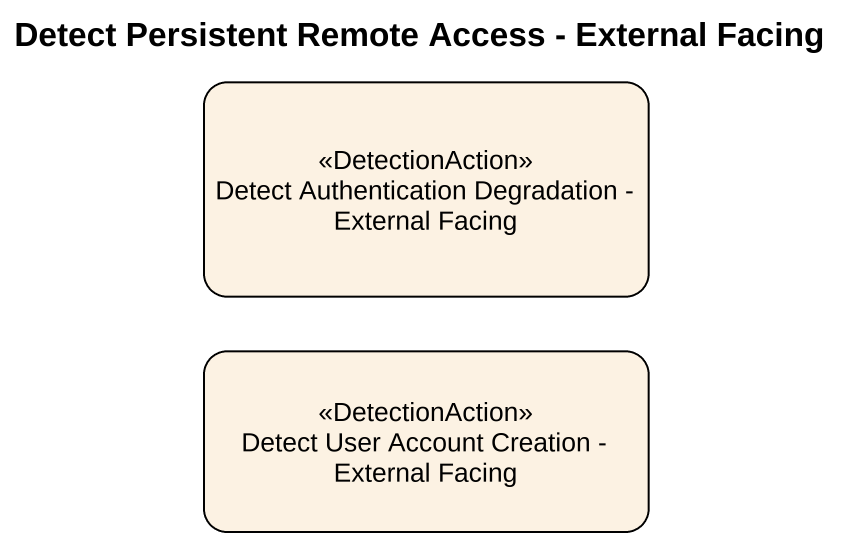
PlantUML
@startuml
title Detect Persistent Remote Access - External Facing
hide empty description
state "Detect Authentication Degradation - External Facing" as Detect_Authentication <<DetectionAction>>
state "Detect User Account Creation - External Facing" as Detect_User_Account <<DetectionAction>>
@enduml
